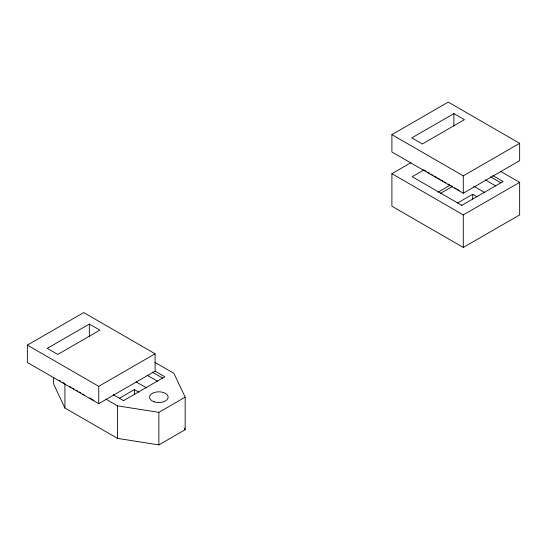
<?xml version="1.0" encoding="UTF-8"?>
<svg xmlns="http://www.w3.org/2000/svg" width="547" height="547" viewBox="0 0 547 547"><rect width="100%" height="100%" fill="white"/><g stroke="black" fill="none" stroke-linecap="round" stroke-linejoin="round"><path stroke-width="0.82" d="M27.35 345.109L83.712 312.569L155.102 353.786L155.102 371.139L98.74 403.679L27.35 362.463L27.35 345.109L98.74 386.326L155.102 353.786M391.898 134.637L448.26 102.098L519.65 143.314L519.65 160.674L463.288 193.214L391.898 151.998L391.898 134.637L463.288 175.854L519.65 143.314M89.346 324.07L47.261 348.364L57.784 354.442L99.869 330.142L89.346 324.07L89.346 336.467M453.894 113.598L411.816 137.892L422.332 143.97L464.417 119.67L453.894 113.598L453.894 125.995M500.655 171.396L519.65 182.363L519.65 214.903L463.288 247.442L391.898 206.226L391.898 173.686L411.016 162.65M424 169.905L412.192 176.722L461.948 205.453M438.024 192.182L449.832 185.365M440.41 193.406L452.957 186.165M119.403 398.257L134.432 389.58L138.726 392.062M457.654 202.971L472.683 194.294L476.977 196.776M123.54 400.643L164.866 376.78L155.28 371.249M461.784 205.357L503.117 181.495L492.792 175.532M391.898 173.686L463.288 214.903L519.65 182.363M105.838 399.105L117.53 405.853L158.856 412.363L185.16 397.177L173.884 373.314L154.89 362.346M53.654 377.485L53.654 384.158L64.922 408.021L117.53 438.393L158.856 444.902L185.16 429.716L185.16 397.177M490.556 176.831L500.881 182.794M485.415 179.956L495.739 185.918M473.613 186.158L484.676 192.544M423.822 169.994L426.031 171.266M427.508 172.12L429.716 173.392M431.193 174.247L432.67 175.095M434.14 175.949L436.356 177.228M437.826 178.076L439.303 178.931M440.773 179.778L442.988 181.057M444.458 181.905L445.935 182.76M448.143 184.031L449.62 184.886M451.09 185.734L452.567 186.589M454.776 187.86L456.253 188.715M457.723 189.563L459.2 190.418M152.305 372.117L162.63 378.08M147.17 375.242L157.495 381.204M136.107 381.868L146.432 387.83M113.215 394.681L123.697 400.739M59.274 380.459L60.744 381.314M62.221 382.162L64.43 383.44M69.592 386.421L71.062 387.269M72.539 388.124L74.016 388.972M76.224 390.25L77.701 391.098M79.171 391.953L80.648 392.801M82.857 394.079L84.334 394.927M89.489 397.908L93.913 400.459M184.435 428.178L185.16 429.716M472.683 194.294L472.683 199.033M463.288 175.854L463.288 193.214M463.288 214.903L463.288 247.442M158.856 412.363L158.856 444.902M134.432 389.58L134.432 394.319M117.53 405.853L117.53 438.393M98.74 386.326L98.74 403.679M64.922 383.823L64.922 408.021M154.206 401.826A9.299 5.367 0 0 0 168.155 397.177A9.299 5.367 0 0 0 154.206 392.527A9.299 5.367 0 0 0 154.206 401.826"/></g></svg>
